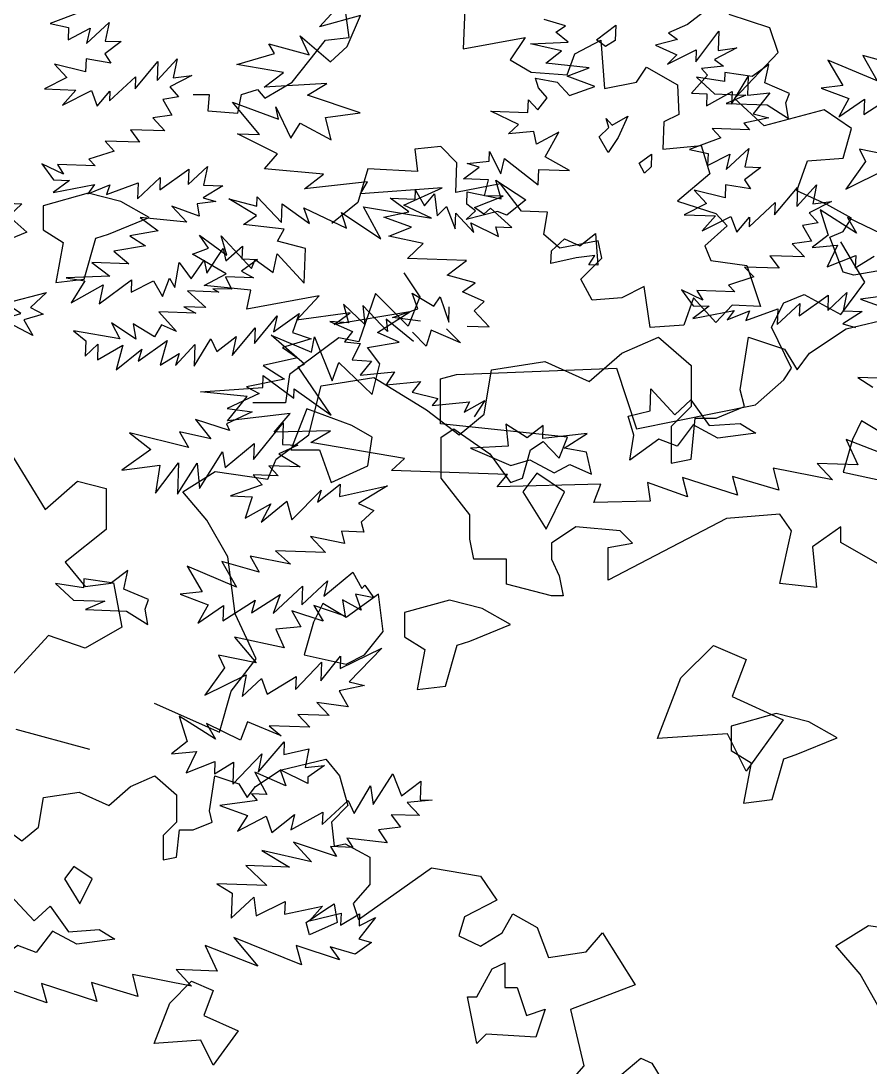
# Model space of a CAD drawing. Header units: inches. Extents: x -11 to 128, y 7 to 56.
# Drawn here: x 17.5786 to 17.903, y 22.6311 to 23.0309 of the extents above; entities that cross this region are included whole.
import ezdxf

# ---------------------------------------------------------------- set-up
doc = ezdxf.new("R2010")
doc.units = ezdxf.units.IN
doc.header["$MEASUREMENT"] = 0
doc.layers.add('CAY', color=94, linetype='Continuous')
doc.layers.add('CAY-3', color=61, linetype='Continuous')
picture_1 = doc.add_image_def('image1.jpg', size_in_pixel=(1680, 1093))

# ---------------------------------------------------------------- blocks, each defined once
blk = doc.blocks.new('A$C76451831')
at = {"layer": 'CAY'}
for p, q in [((2542.67, 1933.76), (2529.16, 1923.36)), ((2425.34, 1921.99), (2406.96, 1927.62)), ((2417.01, 1916.85), (2425.34, 1921.99)), ((2427.58, 1908.32), (2417.01, 1916.85)), ((2529.16, 1923.36), (2513.05, 1916.21)), ((2513.05, 1916.21), (2520.56, 1910.51)), ((2536.2, 1891.38), (2555.69, 1917.44)), ((2555.69, 1917.44), (2555.12, 1901.14)), ((2395.35, 1906.72), (2427.58, 1908.32)), ((2421.88, 1900.81), (2395.35, 1906.72)), ((2520.56, 1910.51), (2501.81, 1905.72)), ((2408.38, 1890.4), (2421.88, 1900.81)), ((2501.81, 1905.72), (2520.1, 1897.38)), ((2512.12, 1889.5), (2536.57, 1901.79)), ((2520.1, 1897.38), (2512.12, 1889.5)), ((2536.57, 1901.79), (2536.2, 1891.38)), ((2571.06, 1903.31), (2552.14, 1893.54)), ((2555.12, 1901.14), (2571.06, 1903.31)), ((2445.4, 1886.39), (2408.38, 1890.4)), ((2552.14, 1893.54), (2559.64, 1887.84)), ((2426.57, 1879.34), (2445.4, 1886.39)), ((2450.28, 1870.35), (2426.57, 1879.34)), ((2546.23, 1880.15), (2532.55, 1864.76)), ((2559.64, 1887.84), (2540.99, 1885.77)), ((2540.99, 1885.77), (2546.23, 1880.15)), ((2402.2, 1869.31), (2399.77, 1877.55)), ((2399.77, 1877.55), (2418.24, 1874.19)), ((2418.24, 1874.19), (2428.72, 1862.94)), ((2428.72, 1862.94), (2450.28, 1870.35)), ((2566.67, 1855.41), (2580.63, 1878.94)), ((2580.63, 1878.94), (2580.08, 1863.1)), ((2409.61, 1860.89), (2402.2, 1869.31)), ((2532.55, 1864.76), (2545.68, 1864.3)), ((2545.31, 1853.88), (2567.05, 1866.27)), ((2545.68, 1864.3), (2545.31, 1853.88)), ((2567.05, 1866.27), (2566.67, 1855.41)), ((2580.08, 1863.1), (2599.18, 1865.15)), ((2599.18, 1865.15), (2584.95, 1847.06)), ((2393.31, 1848.31), (2393.69, 1859.18)), ((2393.69, 1859.18), (2401.56, 1850.74)), ((2401.56, 1850.74), (2409.61, 1860.89)), ((2361.63, 1849.42), (2393.31, 1848.31)), ((2385.26, 1838.17), (2361.63, 1849.42)), ((2598.44, 1843.87), (2576.97, 1839.18)), ((2584.95, 1847.06), (2598.44, 1843.87)), ((2376.83, 1830.3), (2385.26, 1838.17)), ((2581.76, 1833.57), (2550.08, 1834.68)), ((2550.08, 1834.68), (2557.51, 1826.71)), ((2576.97, 1839.18), (2581.76, 1833.57)), ((2398.19, 1832.28), (2376.83, 1830.3)), ((2400.53, 1821.31), (2398.19, 1832.28)), ((2419.46, 1831.53), (2400.53, 1821.31)), ((2407.86, 1810.63), (2419.46, 1831.53)), ((2557.51, 1826.71), (2530.88, 1816.76)), ((2530.88, 1816.76), (2546.62, 1813.49)), ((2562.01, 1799.81), (2581.21, 1817.72)), ((2581.21, 1817.72), (2577.94, 1801.97)), ((2360.15, 1806.86), (2360.43, 1815.01)), ((2360.43, 1815.01), (2370.19, 1796.08)), ((2370.19, 1796.08), (2373.37, 1809.12)), ((2373.37, 1809.12), (2402.04, 1786.81)), ((2428.75, 1799.02), (2407.86, 1810.63)), ((2546.62, 1813.49), (2546.26, 1803.08)), ((2546.26, 1803.08), (2565.18, 1812.84)), ((2565.18, 1812.84), (2562.01, 1799.81)), ((2338.32, 1791.75), (2351.81, 1801.71)), ((2341.5, 1804.79), (2360.15, 1806.86)), ((2351.81, 1801.71), (2341.5, 1804.79)), ((2402.04, 1786.81), (2402.5, 1799.94)), ((2402.5, 1799.94), (2428.75, 1799.02)), ((2591.52, 1801.5), (2577.56, 1791.1)), ((2577.94, 1801.97), (2591.52, 1801.5)), ((2359.59, 1791.01), (2338.32, 1791.75)), ((2356.4, 1777.52), (2359.59, 1791.01)), ((2577.56, 1791.1), (2582.72, 1783.22)), ((2297.39, 1774.6), (2297.66, 1782.29)), ((2297.66, 1782.29), (2305.35, 1768.88)), ((2561.17, 1775.81), (2534.65, 1782.18)), ((2534.65, 1782.18), (2545.14, 1770.93)), ((2561.55, 1786.68), (2561.17, 1775.81)), ((2582.72, 1783.22), (2561.55, 1786.68)), ((2603.25, 1761.19), (2622.65, 1784.54)), ((2622.08, 1768.24), (2639.04, 1786.69)), ((2622.65, 1784.54), (2622.08, 1768.24)), ((2639.04, 1786.69), (2635.75, 1770.49)), ((2292.03, 1763.9), (2276.12, 1775.34)), ((2276.12, 1775.34), (2297.39, 1774.6)), ((2305.35, 1768.88), (2313.86, 1779.01)), ((2313.86, 1779.01), (2315.93, 1760.35)), ((2347.89, 1767.39), (2372.24, 1776.97)), ((2372.24, 1776.97), (2356.4, 1777.52)), ((2651.69, 1772.65), (2632.77, 1762.88)), ((2635.75, 1770.49), (2651.69, 1772.65)), ((2270.57, 1759.21), (2292.03, 1763.9)), ((2315.93, 1760.35), (2323.91, 1768.23)), ((2323.91, 1768.23), (2331.4, 1749.38)), ((2355.85, 1761.67), (2347.89, 1767.39)), ((2361.47, 1766.92), (2355.85, 1761.67)), ((2379.47, 1750.42), (2361.47, 1766.92)), ((2545.14, 1770.93), (2526.22, 1761.16)), ((2581.6, 1751.07), (2603.62, 1771.61)), ((2603.62, 1771.61), (2603.25, 1761.19)), ((2294.29, 1750.68), (2270.57, 1759.21)), ((2331.4, 1749.38), (2331.86, 1762.51)), ((2331.86, 1762.51), (2347.15, 1746.11)), ((2526.22, 1761.16), (2552.92, 1760.23)), ((2552.92, 1760.23), (2541.6, 1747.48)), ((2541.6, 1747.48), (2566.05, 1759.77)), ((2566.05, 1759.77), (2571.02, 1746.45)), ((2571.02, 1746.45), (2581.89, 1759.22)), ((2581.89, 1759.22), (2581.6, 1751.07)), ((2640.18, 1754.46), (2626.96, 1752.21)), ((2632.77, 1762.88), (2640.18, 1754.46)), ((2275, 1743.19), (2294.29, 1750.68)), ((2347.15, 1746.11), (2344.72, 1754.36)), ((2344.72, 1754.36), (2368.33, 1742.65)), ((2365.9, 1750.9), (2379.47, 1750.42)), ((2368.33, 1742.65), (2365.9, 1750.9)), ((2626.96, 1752.21), (2634.64, 1738.79)), ((2304.23, 1736.73), (2275, 1743.19)), ((2290.64, 1724.06), (2304.23, 1736.73)), ((2634.64, 1738.79), (2618.26, 1736.64)), ((2618.26, 1736.64), (2628.74, 1725.4)), ((2340.88, 1722.3), (2290.64, 1724.06)), ((2324.58, 1709.73), (2340.88, 1722.3)), ((2628.74, 1725.4), (2599.32, 1726.42)), ((2599.32, 1726.42), (2607.1, 1715.73)), ((2577.68, 1716.75), (2585.55, 1708.32)), ((2607.1, 1715.73), (2577.68, 1716.75)), ((2348.38, 1703.45), (2324.58, 1709.73)), ((2337.68, 1695.67), (2348.38, 1703.45)), ((2585.55, 1708.32), (2564.01, 1701.36)), ((2564.01, 1701.36), (2569.25, 1695.74)), ((2294.59, 1694.45), (2313.24, 1683.37)), ((2299.57, 1681.13), (2294.59, 1694.45)), ((2355.97, 1687.32), (2337.68, 1695.67)), ((2523.99, 1697.32), (2533.94, 1683.83)), ((2542.26, 1688.52), (2523.99, 1697.32)), ((2569.25, 1695.74), (2537.11, 1696.86)), ((2537.11, 1696.86), (2542.26, 1688.52)), ((2624.27, 1675.23), (2648.9, 1692.96)), ((2648.45, 1679.83), (2664.84, 1695.12)), ((2648.9, 1692.96), (2648.45, 1679.83)), ((2664.84, 1695.12), (2661.57, 1679.37)), ((2236.31, 1685.23), (2240.6, 1669.26)), ((2254.38, 1667.88), (2236.31, 1685.23)), ((2252.8, 1684.11), (2254.38, 1667.88)), ((2273.61, 1662.02), (2252.8, 1684.11)), ((2313.24, 1683.37), (2318.5, 1691.35)), ((2318.5, 1691.35), (2325.91, 1669.79)), ((2347.54, 1679.46), (2355.97, 1687.32)), ((2547.52, 1683.35), (2533.56, 1672.96)), ((2533.94, 1683.83), (2547.52, 1683.35)), ((2605.43, 1667.73), (2624.63, 1685.65)), ((2624.63, 1685.65), (2624.27, 1675.23)), ((2278.01, 1673.72), (2299.57, 1681.13)), ((2325.91, 1669.79), (2326.36, 1682.92)), ((2360.21, 1665.87), (2347.54, 1679.46)), ((2533.56, 1672.96), (2568.69, 1679.89)), ((2568.69, 1679.89), (2562.98, 1671.93)), ((2562.98, 1671.93), (2581.82, 1679.44)), ((2578.82, 1671.38), (2605.9, 1681.31)), ((2581.82, 1679.44), (2578.82, 1671.38)), ((2605.9, 1681.31), (2605.43, 1667.73)), ((2677.86, 1678.8), (2661.19, 1668.5)), ((2661.57, 1679.37), (2677.86, 1678.8)), ((2664.25, 1664.12), (2722.62, 1678.28)), ((2224.56, 1670.43), (2244.05, 1661.86)), ((2240.6, 1669.26), (2224.56, 1670.43)), ((2272.6, 1672.39), (2273.61, 1662.02)), ((2295.85, 1653.27), (2272.6, 1672.39)), ((2301.92, 1670.62), (2278.01, 1673.72)), ((2341.65, 1666.52), (2360.21, 1665.87)), ((2661.19, 1668.5), (2671.96, 1665.41)), ((2244.05, 1661.86), (2237.18, 1653)), ((2306.71, 1649.32), (2295.06, 1661.39)), ((2310.84, 1662.93), (2306.71, 1649.32)), ((2336, 1652.18), (2310.84, 1662.93)), ((2323.91, 1664.2), (2336, 1652.18)), ((2473.21, 1643.47), (2504.46, 1657.04)), ((2504.46, 1657.04), (2532.18, 1632.86)), ((2574.04, 1612.21), (2581.11, 1657.04)), ((2581.11, 1657.04), (2611.77, 1647.01)), ((2633, 1643.47), (2664.25, 1664.12)), ((2237.18, 1653), (2250.52, 1651.57)), ((2250.52, 1651.57), (2243.68, 1637.7)), ((2445.5, 1619.29), (2473.21, 1643.47)), ((2611.77, 1647.01), (2622.39, 1629.32)), ((2622.39, 1629.32), (2633, 1643.47)), ((2243.68, 1637.7), (2260.17, 1636.58)), ((2260.17, 1636.58), (2250.41, 1624.7)), ((2362.36, 1629.32), (2407.77, 1636.4)), ((2407.77, 1636.4), (2445.5, 1619.29)), ((2532.18, 1632.86), (2532.18, 1598.05)), ((2217.32, 1615.75), (2262.13, 1622.83)), ((2250.41, 1624.7), (2279.71, 1627.56)), ((2262.13, 1622.83), (2306.94, 1595.11)), ((2279.71, 1627.56), (2272.61, 1616.4)), ((2355.88, 1591.57), (2362.36, 1629.32)), ((2206.7, 1573.87), (2217.32, 1615.75)), ((2272.61, 1616.4), (2301.91, 1619.26)), ((2301.91, 1619.26), (2294.59, 1610.35)), ((2577.58, 1598.05), (2574.04, 1612.21)), ((2294.59, 1610.35), (2316.52, 1604.76)), ((2316.52, 1604.76), (2311.64, 1598.82)), ((2339.03, 1593.3), (2356.71, 1603.22)), ((2356.71, 1603.22), (2347.62, 1589.13)), ((2306.94, 1595.11), (2334.65, 1573.87)), ((2311.64, 1598.82), (2343.64, 1601.95)), ((2343.64, 1601.95), (2339.03, 1593.3)), ((2532.18, 1598.05), (2515.08, 1580.95)), ((2553.4, 1588.03), (2577.58, 1598.05)), ((2334.65, 1573.87), (2355.88, 1591.57)), ((2532.18, 1553.22), (2535.71, 1588.03)), ((2535.71, 1588.03), (2553.4, 1588.03)), ((2515.08, 1580.95), (2515.08, 1549.69)), ((2178.99, 1553.22), (2206.7, 1573.87)), ((1954.53, 1555.85), (1982.25, 1510.43)), ((2171.92, 1536.12), (2178.99, 1553.22)), ((2515.08, 1549.69), (2532.18, 1553.22)), ((2099.39, 1525.5), (2127.11, 1542.61)), ((2127.11, 1542.61), (2171.92, 1536.12)), ((1982.25, 1510.43), (2009.96, 1534.61)), ((2009.96, 1534.61), (2034.13, 1528.12)), ((2034.13, 1528.12), (2034.13, 1493.32)), ((2120.03, 1501.32), (2099.39, 1525.5)), ((2137.72, 1470.05), (2120.03, 1501.32)), ((2034.13, 1493.32), (1999.34, 1465.6)), ((2144.2, 1421.69), (2137.72, 1470.05)), ((1999.34, 1465.6), (2016.44, 1444.95)), ((2016.44, 1444.95), (2040.62, 1447.9)), ((2040.62, 1447.9), (2047.69, 1410.15)), ((2161.89, 1383.34), (2144.2, 1421.69)), ((2047.69, 1410.15), (2016.44, 1392.45)), ((1985.19, 1403.07), (1943.92, 1358.24)), ((2016.44, 1392.45), (1985.19, 1403.07)), ((2140.67, 1355.62), (2161.89, 1383.34)), ((2130.64, 1320.82), (2140.67, 1355.62)), ((2075.22, 1345.59), (2130.64, 1320.82)), ((1957.48, 1323.44), (2019.98, 1306.33)), ((5506.33, 848.45), (5479.7, 838.5)), ((5479.7, 838.5), (5495.44, 835.23)), ((5510.83, 821.55), (5530.03, 839.46)), ((5530.03, 839.46), (5526.76, 823.71)), ((5495.44, 835.23), (5495.08, 824.82)), ((5495.08, 824.82), (5514, 834.58)), ((5514, 834.58), (5510.83, 821.55)), ((5540.34, 823.24), (5526.38, 812.84)), ((5526.76, 823.71), (5540.34, 823.24)), ((5526.38, 812.84), (5531.55, 804.96)), ((5509.99, 797.55), (5483.48, 803.92)), ((5483.48, 803.92), (5493.96, 792.67)), ((5510.37, 808.42), (5509.99, 797.55)), ((5531.55, 804.96), (5510.37, 808.42)), ((5552.08, 782.93), (5571.47, 806.28)), ((5570.9, 789.98), (5587.86, 808.43)), ((5571.47, 806.28), (5570.9, 789.98)), ((5587.86, 808.43), (5584.57, 792.23)), ((5493.96, 792.67), (5475.04, 782.9)), ((5530.42, 772.81), (5552.44, 793.35)), ((5552.44, 793.35), (5552.08, 782.93)), ((5600.51, 794.39), (5581.59, 784.62)), ((5584.57, 792.23), (5600.51, 794.39)), ((5581.59, 784.62), (5589, 776.2)), ((5475.04, 782.9), (5501.74, 781.97)), ((5501.74, 781.97), (5490.42, 769.22)), ((5490.42, 769.22), (5514.87, 781.51)), ((5514.87, 781.51), (5519.84, 768.19)), ((5519.84, 768.19), (5530.71, 780.96)), ((5530.71, 780.96), (5530.42, 772.81)), ((5589, 776.2), (5575.78, 773.95)), ((5575.78, 773.95), (5583.47, 760.53)), ((5583.47, 760.53), (5567.08, 758.38)), ((5567.08, 758.38), (5577.56, 747.14)), ((5577.56, 747.14), (5548.14, 748.16)), ((5548.14, 748.16), (5555.93, 737.47)), ((5526.51, 738.49), (5534.37, 730.06)), ((5555.93, 737.47), (5526.51, 738.49)), ((5534.37, 730.06), (5512.83, 723.1)), ((5512.83, 723.1), (5518.07, 717.48)), ((5472.81, 719.06), (5482.76, 705.57)), ((5491.08, 710.26), (5472.81, 719.06)), ((5518.07, 717.48), (5485.93, 718.6)), ((5485.93, 718.6), (5491.08, 710.26)), ((5573.09, 696.97), (5597.73, 714.7)), ((5597.27, 701.57), (5613.66, 716.86)), ((5597.73, 714.7), (5597.27, 701.57)), ((5613.66, 716.86), (5610.39, 701.11)), ((5496.34, 705.09), (5482.38, 694.7)), ((5482.76, 705.57), (5496.34, 705.09)), ((5554.25, 689.47), (5573.45, 707.39)), ((5573.45, 707.39), (5573.09, 696.97)), ((5482.38, 694.7), (5517.52, 701.63)), ((5517.52, 701.63), (5511.8, 693.67)), ((5511.8, 693.67), (5530.64, 701.17)), ((5527.64, 693.12), (5554.72, 703.05)), ((5530.64, 701.17), (5527.64, 693.12)), ((5554.72, 703.05), (5554.25, 689.47)), ((5626.69, 700.54), (5610.01, 690.24)), ((5610.39, 701.11), (5626.69, 700.54)), ((5620.78, 687.15), (5604.85, 684.98)), ((5610.01, 690.24), (5620.78, 687.15)), ((5606.74, 674.49), (5583.48, 683.01)), ((5583.48, 683.01), (5596.14, 669.42)), ((5604.85, 684.98), (5606.74, 674.49)), ((5596.14, 669.42), (5556.41, 673.53)), ((5556.41, 673.53), (5571.87, 662.11)), ((5571.87, 662.11), (5547.71, 657.97)), ((5547.71, 657.97), (5561, 649.34)), ((5561, 649.34), (5534.11, 644.84)), ((5534.11, 644.84), (5546.87, 633.97)), ((5613.22, 626.21), (5627.08, 647.03)), ((5627.08, 647.03), (5629.44, 636.52)), ((5629.44, 636.52), (5643.47, 649.18)), ((5643.47, 649.18), (5643.09, 638.31)), ((5515.19, 635.07), (5530.65, 623.65)), ((5546.87, 633.97), (5515.19, 635.07)), ((5586.05, 614.01), (5589.51, 635.2)), ((5589.51, 635.2), (5599.9, 621.24)), ((5599.9, 621.24), (5610.88, 637.17)), ((5610.88, 637.17), (5613.22, 626.21)), ((5656.22, 637.86), (5642.73, 627.9)), ((5643.09, 638.31), (5656.22, 637.86)), ((5530.65, 623.65), (5493.44, 622.23)), ((5642.73, 627.9), (5652.95, 622.1)), ((5493.44, 622.23), (5509.21, 619.42)), ((5509.21, 619.42), (5497.68, 600.78)), ((5497.68, 600.78), (5524.95, 616.15)), ((5521.67, 599.94), (5549.11, 620.29)), ((5524.95, 616.15), (5521.67, 599.94)), ((5549.11, 620.29), (5548.75, 609.88)), ((5548.75, 609.88), (5567.67, 619.64)), ((5567.67, 619.64), (5575.36, 606.23)), ((5575.36, 606.23), (5581.34, 621.88)), ((5581.34, 621.88), (5586.05, 614.01)), ((5628.96, 622.94), (5634.03, 612.34)), ((5652.95, 622.1), (5628.96, 622.94)), ((5596.82, 610.92), (5612.19, 596.78)), ((5623.52, 609.98), (5596.82, 610.92)), ((5618.19, 612.89), (5623.52, 609.98)), ((5634.03, 612.34), (5618.19, 612.89)), ((5612.19, 596.78), (5593.63, 597.43)), ((5593.63, 597.43), (5603.87, 592.08)), ((5603.87, 592.08), (5572.18, 593.19)), ((5572.18, 593.19), (5587.46, 576.34)), ((5653.72, 566.32), (5673.11, 589.67)), ((5669.92, 576.18), (5691.77, 591.73)), ((5673.11, 589.67), (5669.92, 576.18)), ((5691.77, 591.73), (5686.22, 575.61)), ((5552.79, 569.84), (5531.98, 583.71)), ((5531.98, 583.71), (5539.21, 570.31)), ((5568.73, 572), (5550.53, 583.07)), ((5550.53, 583.07), (5552.79, 569.84)), ((5574.52, 582.23), (5568.73, 572)), ((5587.46, 576.34), (5574.52, 582.23)), ((5634.78, 556.1), (5654.18, 579.45)), ((5654.18, 579.45), (5653.72, 566.32)), ((5499.57, 577.14), (5510.15, 568.61)), ((5539.21, 570.31), (5499.57, 577.14)), ((5602.29, 546.81), (5616.7, 570.33)), ((5616.7, 570.33), (5621.75, 559.27)), ((5621.75, 559.27), (5638.07, 572.3)), ((5638.07, 572.3), (5634.78, 556.1)), ((5701.88, 570.07), (5677.61, 562.76)), ((5686.22, 575.61), (5701.88, 570.07)), ((5510.15, 568.61), (5509.69, 555.48)), ((5509.69, 555.48), (5520.47, 565.53)), ((5520.47, 565.53), (5520.01, 552.4)), ((5520.01, 552.4), (5541.74, 564.79)), ((5541.74, 564.79), (5536.02, 543.68)), ((5536.02, 543.68), (5557.94, 561.5)), ((5554.86, 551.18), (5579.49, 568.91)), ((5557.94, 561.5), (5554.86, 551.18)), ((5579.49, 568.91), (5573.32, 547.82)), ((5586.44, 547.36), (5602.93, 565.37)), ((5602.93, 565.37), (5602.29, 546.81)), ((5677.61, 562.76), (5690.45, 554.15)), ((5573.32, 547.82), (5589.52, 557.68)), ((5589.52, 557.68), (5586.44, 547.36)), ((5690.45, 554.15), (5661.22, 547.47)), ((5661.22, 547.47), (5679.4, 535.95)), ((5679.4, 535.95), (5646.99, 529.38)), ((5683.65, 539.8), (5680.11, 515.62)), ((5646.99, 529.38), (5657.66, 523.56)), ((5657.66, 523.56), (5630.49, 510.91)), ((5651.68, 507.91), (5630.03, 497.78)), ((5630.49, 510.91), (5651.68, 507.91)), ((5680.11, 515.62), (5652.4, 515.62)), ((5632.55, 492.25), (5603.42, 501.43)), ((5603.42, 501.43), (5616.44, 485.11)), ((5652.99, 467.51), (5678.1, 498.82)), ((5678.1, 498.82), (5677.45, 480.26)), ((5597.6, 477.61), (5547.29, 490.25)), ((5547.29, 490.25), (5565.37, 476.01)), ((5589.92, 491.02), (5597.6, 477.61)), ((5616.44, 485.11), (5589.92, 491.02)), ((5630.03, 497.78), (5632.55, 492.25)), ((5628.73, 460.65), (5653.46, 481.1)), ((5653.46, 481.1), (5652.99, 467.51)), ((5565.37, 476.01), (5540.74, 458.29)), ((5606.81, 442.83), (5626.47, 473.88)), ((5626.47, 473.88), (5628.73, 460.65)), ((5690.58, 479.8), (5674.45, 472.2)), ((5674.45, 472.2), (5692.64, 461.14)), ((5677.45, 480.26), (5690.58, 479.8)), ((5569.51, 438.7), (5589, 464.76)), ((5589, 464.76), (5588.07, 438.05)), ((5588.07, 438.05), (5604.84, 464.21)), ((5604.84, 464.21), (5606.81, 442.83)), ((5540.74, 458.29), (5573.06, 462.6)), ((5573.06, 462.6), (5569.51, 438.7)), ((5652.53, 454.38), (5660.39, 445.95)), ((5673.8, 453.64), (5652.53, 454.38)), ((5665.94, 462.08), (5673.8, 453.64)), ((5692.64, 461.14), (5665.94, 462.08)), ((5660.39, 445.95), (5633.33, 436.47)), ((5707.46, 431.16), (5726.57, 446.36)), ((5726.57, 446.36), (5726.2, 435.94)), ((5633.33, 436.47), (5651.88, 435.82)), ((5685.63, 416.05), (5710.54, 441.48)), ((5710.54, 441.48), (5707.46, 431.16)), ((5726.2, 435.94), (5766.85, 444.95)), ((5766.85, 444.95), (5742.31, 429.94)), ((5651.88, 435.82), (5645.8, 417.45)), ((5645.8, 417.45), (5667.53, 429.83)), ((5659.29, 414.25), (5681.21, 432.08)), ((5667.53, 429.83), (5659.29, 414.25)), ((5681.21, 432.08), (5685.63, 416.05)), ((5742.31, 429.94), (5755.24, 424.05)), ((5755.24, 424.05), (5744.47, 414)), ((5744.47, 414), (5746.9, 405.75)), ((5701.45, 401.9), (5714.12, 388.31)), ((5730.24, 395.91), (5701.45, 401.9)), ((5746.9, 405.75), (5727.89, 406.42)), ((5727.89, 406.42), (5730.24, 395.91)), ((5650.11, 385.11), (5657.8, 371.69)), ((5684.32, 378.47), (5650.11, 385.11)), ((5714.12, 388.31), (5671.57, 389.8)), ((5671.57, 389.8), (5684.32, 378.47)), ((5596.34, 376.56), (5609.18, 354.8)), ((5638.32, 358.77), (5596.34, 376.56)), ((5625.93, 380.51), (5638.32, 358.77)), ((5657.8, 371.69), (5625.93, 380.51)), ((5712.82, 351.18), (5737.55, 371.63)), ((5737.55, 371.63), (5745.22, 357.76)), ((5669.71, 336.37), (5694.53, 359.53)), ((5693.98, 343.68), (5715.99, 364.22)), ((5694.53, 359.53), (5693.98, 343.68)), ((5715.99, 364.22), (5712.82, 351.18)), ((5745.22, 357.76), (5747.58, 360.4)), ((5747.58, 360.4), (5755.36, 349.7)), ((5609.18, 354.8), (5590.52, 352.74)), ((5590.52, 352.74), (5614.23, 343.75)), ((5626.89, 330.16), (5654.25, 347.79)), ((5651.15, 337.02), (5675.71, 352.48)), ((5654.25, 347.79), (5651.15, 337.02)), ((5675.71, 352.48), (5669.71, 336.37)), ((5744.58, 339.2), (5728.57, 347.91)), ((5728.57, 347.91), (5730.81, 334.24)), ((5755.36, 349.7), (5739.62, 352.97)), ((5739.62, 352.97), (5744.58, 339.2)), ((5614.23, 343.75), (5605.53, 328.18)), ((5605.53, 328.18), (5627.35, 343.29)), ((5627.35, 343.29), (5626.89, 330.16)), ((5712.08, 329.9), (5685.64, 338.53)), ((5685.64, 338.53), (5693.33, 325.12)), ((5730.81, 334.24), (5704.39, 343.32)), ((5704.39, 343.32), (5712.08, 329.9)), ((5693.33, 325.12), (5671.96, 323.14)), ((5671.96, 323.14), (5679.1, 307.03)), ((5636.83, 316.21), (5655.1, 294.27)), ((5679.1, 307.03), (5636.83, 316.21)), ((5726.53, 289.51), (5762.02, 306.85)), ((5762.02, 306.85), (5734.29, 278.35)), ((5623.15, 300.82), (5628.22, 290.22)), ((5655.1, 294.27), (5623.15, 300.82)), ((5688.75, 271.78), (5710.86, 295.04)), ((5710.31, 279.19), (5726.89, 299.92)), ((5710.86, 295.04), (5710.31, 279.19)), ((5726.89, 299.92), (5726.53, 289.51)), ((5628.22, 290.22), (5611.54, 266.77)), ((5611.54, 266.77), (5646.58, 284.14)), ((5646.58, 284.14), (5643.22, 265.67)), ((5643.22, 265.67), (5659.62, 280.96)), ((5659.62, 280.96), (5664.59, 267.64)), ((5664.59, 267.64), (5689.13, 282.65)), ((5689.13, 282.65), (5688.75, 271.78)), ((5734.29, 278.35), (5747.32, 275.18)), ((5747.32, 275.18), (5725.86, 270.49)), ((5725.86, 270.49), (5733.55, 257.07)), ((5733.55, 257.07), (5706.94, 260.72)), ((5706.94, 260.72), (5717.43, 249.48)), ((5717.43, 249.48), (5690.72, 250.41)), ((5690.72, 250.41), (5700.77, 239.63)), ((5620.65, 229.28), (5589.62, 248.95)), ((5589.62, 248.95), (5596.57, 227.4)), ((5641.92, 228.54), (5612.96, 242.7)), ((5612.96, 242.7), (5620.65, 229.28)), ((5647.91, 244.2), (5641.92, 228.54)), ((5676.5, 232.32), (5647.91, 244.2)), ((5700.77, 239.63), (5666.37, 240.83)), ((5666.37, 240.83), (5676.5, 232.32)), ((5596.57, 227.4), (5583.06, 216.99)), ((5656.83, 201.27), (5679.04, 227.24)), ((5679.04, 227.24), (5678.66, 216.38)), ((5583.06, 216.99), (5604.43, 218.97)), ((5604.43, 218.97), (5595.64, 200.69)), ((5635.18, 191.15), (5660.1, 217.02)), ((5660.1, 217.02), (5656.83, 201.27)), ((5678.66, 216.38), (5700.12, 221.07)), ((5700.12, 221.07), (5696.85, 205.31)), ((5595.64, 200.69), (5619.99, 210.27)), ((5619.99, 210.27), (5619.62, 199.85)), ((5619.62, 199.85), (5635.83, 209.71)), ((5635.83, 209.71), (5635.18, 191.15)), ((5696.85, 205.31), (5713.22, 207.01)), ((5713.22, 207.01), (5699.28, 197.07)), ((5654.12, 201.37), (5664.33, 182.42)), ((5680.44, 189.57), (5654.12, 201.37)), ((5699.09, 191.64), (5675.48, 203.34)), ((5675.48, 203.34), (5680.44, 189.57)), ((5699.28, 197.07), (5699.09, 191.64)), ((5754.66, 173.83), (5771.43, 199.99)), ((5771.43, 199.99), (5778.93, 181.14)), ((5738.54, 166.23), (5752.5, 189.77)), ((5752.5, 189.77), (5754.66, 173.83)), ((5778.93, 181.14), (5795.23, 193.72)), ((5795.23, 193.72), (5794.68, 177.87)), ((5651.21, 182.88), (5655.99, 177.27)), ((5664.33, 182.42), (5651.21, 182.88)), ((5655.99, 177.27), (5624.12, 172.95)), ((5624.12, 172.95), (5647.84, 164.41)), ((5711.47, 156.75), (5733.48, 177.29)), ((5733.48, 177.29), (5738.54, 166.23)), ((5805.09, 177.51), (5783.72, 175.53)), ((5783.72, 175.53), (5794.2, 164.29)), ((5794.68, 177.87), (5805.09, 177.51)), ((5647.84, 164.41), (5639.22, 151.11)), ((5639.22, 151.11), (5663.68, 163.86)), ((5663.68, 163.86), (5668.64, 150.09)), ((5668.64, 150.09), (5687.75, 165.29)), ((5684.58, 152.25), (5711.83, 167.16)), ((5687.75, 165.29), (5684.58, 152.25)), ((5711.83, 167.16), (5711.47, 156.75)), ((5794.2, 164.29), (5770.22, 165.13)), ((5770.22, 165.13), (5778, 154.43)), ((5778, 154.43), (5759.35, 152.36)), ((5759.35, 152.36), (5766.66, 141.22)), ((5766.66, 141.22), (5732.36, 145.14)), ((5732.36, 145.14), (5737.52, 137.25)), ((5702.2, 124.89), (5659.94, 134.52)), ((5659.94, 134.52), (5683.47, 120.56)), ((5723.66, 129.58), (5686.93, 141.74)), ((5686.93, 141.74), (5702.2, 124.89)), ((5737.52, 137.25), (5718.51, 137.92)), ((5718.51, 137.92), (5723.66, 129.58)), ((5646.36, 121.85), (5664.34, 104.9)), ((5683.47, 120.56), (5646.36, 121.85)), ((5621.8, 106.39), (5634.65, 98.23)), ((5664.34, 104.9), (5621.8, 106.39)), ((5634.65, 98.23), (5633.91, 76.95)), ((5633.91, 76.95), (5653.12, 94.87)), ((5653.12, 94.87), (5655.28, 78.93)), ((5655.28, 78.93), (5679.72, 91.22)), ((5679.72, 91.22), (5679.35, 80.35)), ((5679.35, 80.35), (5711.76, 87.38)), ((5711.76, 87.38), (5700.44, 74.63)), ((5700.44, 74.63), (5727.42, 81.39)), ((5727.42, 81.39), (5727.05, 70.98)), ((5727.05, 70.98), (5743.26, 80.84)), ((5743.26, 80.84), (5742.89, 70.43)), ((5756.74, 77.65), (5742.51, 59.56)), ((5742.89, 70.43), (5756.74, 77.65)), ((5656.51, 36.27), (5611.8, 53.7)), ((5611.8, 53.7), (5621.92, 32.04)), ((5693.7, 37.24), (5636.06, 60.56)), ((5636.06, 60.56), (5656.51, 36.27)), ((5726.02, 41.55), (5689.29, 53.71)), ((5689.29, 53.71), (5693.7, 37.24)), ((5753.28, 56.46), (5739.34, 46.52)), ((5742.51, 59.56), (5753.28, 56.46)), ((5739.34, 46.52), (5718.26, 52.7)), ((5718.26, 52.7), (5726.02, 41.55)), ((5600.17, 19.2), (5549.77, 29.12)), ((5549.77, 29.12), (5554.55, 10.36)), ((5621.92, 32.04), (5587.07, 33.25)), ((5587.07, 33.25), (5600.17, 19.2)), ((5472.46, 21.39), (5476.87, 4.92)), ((5519.51, 6.15), (5472.46, 21.39)), ((5515.09, 22.17), (5519.51, 6.15)), ((5554.55, 10.36), (5515.09, 22.17)), ((5476.87, 4.92), (5442.85, 16.98))]:
    blk.add_line(p, q, dxfattribs=at)
for points in [[(2451.67, 1910.2), (2467.97, 1922.77), (2467.51, 1909.64), (2459.17, 1904.49)], [(2453.77, 1827.61), (2462.2, 1835.48), (2459.75, 1843.27), (2464.99, 1837.65), (2478.4, 1845.34), (2470.06, 1827.05), (2461.46, 1814.2)], [(2452.67, 1718.4), (2444.98, 1718.67), (2450.24, 1726.64), (2434.31, 1724.48), (2412.84, 1719.79), (2413.22, 1730.66), (2424.45, 1740.69), (2437.38, 1734.8), (2450.89, 1745.21)], [(2424.51, 1525.4), (2400.76, 1541.24), (2388.88, 1525.4), (2408.68, 1493.71)], [(2270.12, 1406.58), (2266.16, 1438.27), (2238.45, 1418.46), (2218.65, 1430.34), (2210.73, 1414.5), (2202.82, 1386.78), (2238.45, 1378.86), (2254.28, 1386.78)], [(2523.49, 1366.98), (2551.2, 1394.7), (2578.91, 1382.82), (2567.03, 1351.13), (2610.58, 1331.33), (2578.91, 1287.77), (2563.08, 1319.45), (2503.69, 1315.49)], [(2022.48, 1195.89), (2006.64, 1206.45), (1998.72, 1195.89), (2011.92, 1174.77)], [(2220.42, 1169.48), (2228.34, 1174.77), (2230.98, 1158.92), (2207.23, 1148.36), (2204.59, 1158.92)], [(2362.94, 1119.32), (2373.5, 1124.6), (2373.5, 1103.48), (2384.06, 1103.48), (2391.97, 1079.71), (2407.81, 1084.99), (2399.89, 1061.23), (2357.66, 1063.87), (2349.75, 1055.95), (2341.83, 1095.55), (2349.75, 1095.55)], [(2088.46, 1090.27), (2106.93, 1108.76), (2125.41, 1100.84), (2117.49, 1079.71), (2146.52, 1066.51), (2125.41, 1037.47), (2114.85, 1058.59), (2075.26, 1055.95)], [(5433.75, 664.66), (5428.59, 672.55), (5436.76, 685.87), (5455.77, 685.2), (5444.52, 674.72), (5459.91, 661.03), (5435.54, 651)], [(5441.93, 600.46), (5476.69, 609.67), (5463.11, 597), (5473.78, 591.19), (5457.3, 586.32), (5464.99, 572.91), (5438.74, 586.97), (5454.77, 591.85)], [(1603.76, 460.95), (1606.76, 469.01), (1585.77, 477.9), (1589.04, 493.65), (1575.08, 483.26), (1551.64, 486.8), (1551.37, 479.1), (1527.48, 482.66), (1542.84, 468.52), (1569.55, 467.59), (1552.99, 460.46), (1587.84, 459.24), (1606.01, 447.73)], [(1332.03, 374.79), (1332.39, 385.2), (1361.19, 379.21), (1356.76, 395.23), (1382.46, 378.47), (1366.14, 365.44), (1358.09, 368.44), (1331.57, 361.66), (1339.53, 369.08)], [(1037.58, 376.89), (1009.87, 383.97), (971.54, 373.35), (971.54, 352.71), (988.64, 342.09), (982.16, 307.88), (1006.33, 310.83), (1016.36, 345.63), (1026.97, 349.17), (1061.76, 363.33)], [(5560.63, 340.18), (5563.63, 348.23), (5542.64, 357.13), (5545.91, 372.88), (5531.95, 362.49), (5508.51, 366.03), (5508.25, 358.33), (5484.35, 361.88), (5499.72, 347.75), (5526.42, 346.81), (5509.86, 339.69), (5544.71, 338.47), (5562.89, 326.95)], [(1474.25, 178.06), (1469.37, 194.1), (1488.11, 198.88), (1488.76, 217.45), (1509.29, 195.42), (1522.88, 208.09), (1538.43, 186.24), (1564.77, 188.04), (1578.08, 179.87), (1545.76, 175.56), (1524.85, 186.72), (1511.07, 168.61), (1495.42, 174.6), (1470.79, 156.87)], [(1438.19, 144.86), (1433.86, 163.6), (1414.95, 166.98), (1434.42, 179.45), (1396.66, 175.33), (1397.04, 186.2), (1383.54, 175.79), (1365.36, 187.3), (1367.43, 168.64), (1335.2, 167.05), (1369.57, 152.25), (1385.6, 157.13), (1406.51, 145.97), (1419.91, 153.21)], [(5431.12, 57.29), (5426.24, 73.32), (5444.99, 78.11), (5445.64, 96.67), (5466.17, 74.65), (5479.75, 87.32), (5495.3, 65.47), (5521.65, 67.27), (5534.95, 59.1), (5502.63, 54.79), (5481.72, 65.95), (5467.95, 47.84), (5452.3, 53.83), (5427.66, 36.1)]]:
    blk.add_lwpolyline(points, close=True, dxfattribs=at)
for points in [[(2492.57, 1796.79), (2487.87, 1805.12), (2498.57, 1812.9), (2498.19, 1802.04), (2492.57, 1796.79)], [(1944.1, 1242.36), (1962.57, 1228.2), (1976.72, 1240), (1981.05, 1265.17), (2011.31, 1269.89), (2036.47, 1258.48), (2054.94, 1274.61), (2075.78, 1283.65), (2094.25, 1267.53), (2094.25, 1244.33), (2082.85, 1232.92), (2082.85, 1212.08), (2094.25, 1214.44), (2096.61, 1237.64), (2108.4, 1237.64), (2124.52, 1244.33), (2122.16, 1253.76), (2126.88, 1283.65), (2147.32, 1276.97), (2154.39, 1265.17), (2161.47, 1274.61), (2182.3, 1288.37), (2221.22, 1297.81), (2233.01, 1283.65), (2240.09, 1258.48), (2225.93, 1244.33), (2228.29, 1223.88), (2237.73, 1225.84), (2258.56, 1214.44), (2258.56, 1191.24), (2244.41, 1175.12), (2249.13, 1161.35), (2311.23, 1205.4), (2352.9, 1198.32), (2366.66, 1177.87), (2339.14, 1163.71), (2334.43, 1147.59), (2352.9, 1138.54), (2371.37, 1149.95), (2380.42, 1166.07), (2401.25, 1154.67), (2410.68, 1129.11), (2442.92, 1133.83), (2456.67, 1149.95), (2484.58, 1105.9), (2429.55, 1084.67), (2440.95, 1036.69), (2426.8, 1020.57)], [(2473.18, 1029.62), (2489.3, 1043.38), (2498.73, 1039.05), (2517.21, 1008.77)], [(1700.92, 492.47), (1669.06, 501.28), (1681.44, 479.55), (1639.47, 497.33), (1652.3, 475.58), (1633.65, 473.51), (1657.35, 464.52), (1648.65, 448.96), (1670.48, 464.06), (1670.02, 450.93), (1697.37, 468.56)], [(1698.22, 415.04), (1666.28, 421.59), (1671.34, 410.99), (1654.66, 387.55), (1689.71, 404.91)], [(1685.05, 349.31), (1656.09, 363.47), (1663.78, 350.05), (1632.74, 369.73), (1639.69, 348.18), (1626.19, 337.77), (1647.56, 339.74), (1638.76, 321.46), (1663.11, 331.04), (1662.75, 320.62), (1678.95, 330.48)], [(1699.12, 298.05), (1667.25, 293.72), (1690.97, 285.19)], [(1707.47, 225.68), (1664.92, 227.16), (1677.78, 219.01)], [(1699.63, 157.04), (1654.93, 174.47), (1665.05, 152.81), (1630.2, 154.03), (1643.3, 139.97), (1592.89, 149.89), (1597.68, 131.14), (1558.21, 142.94), (1562.64, 126.92), (1515.59, 142.16), (1520, 125.69), (1485.98, 137.76), (1488.14, 121.81), (1440.07, 120.77), (1446.06, 136.43), (1358.06, 134.06), (1366.59, 144.65), (1267.92, 148.09), (1279.15, 158.13), (1199.42, 171.79), (1216.08, 181.63), (1168, 180.59), (1181.7, 196.44), (1128.46, 190.13), (1145.04, 210.86), (1105.31, 214.97), (1158.45, 218.55), (1158.82, 228.97), (1184.87, 209.47), (1185.16, 217.62), (1216.55, 195.22), (1188.52, 236.09), (1194.05, 238.62), (1165.45, 263.19), (1199.84, 248.84), (1202.56, 261.89), (1217.56, 224.2), (1223.09, 239.87), (1251.6, 212.58), (1257.94, 238.65), (1247.56, 252.62), (1274.45, 257.12), (1256.16, 265.46), (1283.51, 283.09), (1219.24, 272.19), (1232.73, 282.15), (1187.2, 276.03), (1206.5, 296.66), (1144.92, 285.21), (1148.21, 301.42), (1108.47, 305.53), (1127.39, 315.29), (1098.53, 332.17), (1112.3, 337.13), (1104.53, 348.28), (1127.95, 331.14), (1123.09, 347.63), (1148.86, 319.98), (1151.84, 327.59), (1167.32, 316.62), (1170.59, 332.37), (1193.74, 307.54), (1194.76, 336.97), (1170.97, 343.24), (1176.76, 353.46), (1142.01, 357.4), (1153.15, 365.17), (1129.62, 379.13), (1153.42, 372.86), (1153.71, 381.01), (1174.23, 358.99), (1174.79, 374.84), (1198.22, 358.15), (1193.25, 371.47), (1229.81, 354.33), (1225.29, 367.63), (1258.94, 345.15), (1244.04, 372.42), (1302.15, 362.68), (1278.53, 373.93), (1311.22, 388.66), (1241.7, 383.38), (1247.49, 393.61), (1193.82, 387.77), (1210.12, 400.35), (1159.97, 404.82), (1170.84, 417.59), (1137, 434.64), (1155.56, 433.99), (1132.5, 461.54), (1171.87, 447.02), (1169.52, 457.53), (1182.18, 430.79), (1190.33, 443.66), (1216.58, 429.59), (1211.79, 448.35), (1241.39, 452.3), (1196.6, 467.46), (1212.81, 477.32), (1159.68, 474.19), (1175.98, 486.77), (1136.34, 493.59), (1168.38, 502.9), (1163.69, 511.23), (1197.8, 501.87), (1190.21, 518.01), (1216.17, 495.79), (1230.22, 508.9), (1241.57, 535.25), (1206.79, 525.59), (1223.28, 543.6)]]:
    blk.add_lwpolyline(points, dxfattribs=at)
at = {"layer": 'CAY-3'}
for p, q in [((2655.32, 1139.03), (2683.03, 1156.13)), ((2683.03, 1156.13), (2727.84, 1149.65)), ((2675.96, 1114.84), (2655.32, 1139.03)), ((2693.64, 1083.58), (2675.96, 1114.84)), ((6173.4, 618.5), (6152.76, 652.71)), ((5780.93, 626.51), (5794.49, 605.87)), ((6152.76, 590.78), (6173.4, 618.5)), ((5756.87, 608.7), (5742.61, 567.53)), ((5766.78, 598.79), (5756.87, 608.7)), ((5794.49, 605.87), (5784.47, 581.1)), ((6104.41, 600.8), (6121.51, 607.88)), ((6121.51, 607.88), (6152.76, 590.78)), ((5784.47, 581.1), (5766.78, 598.79)), ((6093.8, 580.16), (6104.41, 600.8)), ((6110.9, 545.36), (6093.8, 580.16)), ((5725.51, 571.07), (5683.65, 539.8)), ((5742.61, 567.53), (5725.51, 571.07)), ((5825.74, 539.8), (5961.93, 545.34)), ((5961.93, 545.34), (5979.03, 493.44)), ((6104.41, 535.33), (6110.9, 545.36)), ((5812.18, 536.27), (5825.74, 539.8)), ((5812.18, 497.92), (5812.18, 536.27)), ((6080.24, 514.09), (6104.41, 535.33)), ((5979.03, 493.44), (6080.24, 514.09)), ((5920.07, 486.36), (5812.18, 497.92)), ((5812.76, 486.36), (5823.37, 493.44)), ((5823.37, 493.44), (5854.03, 472.2)), ((5812.76, 451.56), (5812.76, 486.36)), ((5888.82, 475.74), (5899.43, 482.82)), ((5899.43, 482.82), (5912.99, 468.66)), ((5912.99, 468.66), (5920.07, 486.36)), ((5854.03, 472.2), (5871.72, 448.02)), ((5881.74, 451.56), (5888.82, 475.74)), ((5836.93, 420.29), (5812.76, 451.56)), ((5871.72, 448.02), (5881.74, 451.56)), ((5836.93, 399.65), (5836.93, 420.29)), ((6100.88, 420.9), (6055.48, 417.36)), ((6110.9, 406.74), (6100.88, 420.9)), ((5927.14, 410.26), (5906.51, 396.11)), ((5964.88, 406.73), (5927.14, 410.26)), ((6055.48, 417.36), (5954.86, 364.85)), ((6152.76, 410.28), (6128.59, 393.17)), ((6152.76, 396.71), (6152.76, 410.28)), ((5975.49, 396.11), (5964.88, 406.73)), ((6100.88, 361.91), (6110.9, 406.74)), ((5840.47, 382.54), (5836.93, 399.65)), ((5906.51, 396.11), (5906.51, 382.54)), ((5954.86, 392.57), (5975.49, 396.11)), ((5954.86, 364.85), (5954.86, 392.57)), ((6128.59, 393.17), (6132.13, 358.37)), ((6184.01, 379.02), (6152.76, 396.71)), ((5868.18, 382.54), (5840.47, 382.54)), ((5868.18, 361.31), (5868.18, 382.54)), ((5906.51, 382.54), (5912.99, 368.38)), ((5912.99, 368.38), (5916.53, 351.28)), ((5906.51, 351.28), (5868.18, 361.31)), ((6132.13, 358.37), (6100.88, 361.91)), ((5916.53, 351.28), (5906.51, 351.28))]:
    blk.add_line(p, q, dxfattribs=at)
for points in [[(6191.74, 629.19), (6163.83, 624.47), (6154.79, 626.83), (6143.39, 656.72), (6154.79, 661.43), (6161.86, 672.84), (6141.03, 684.64), (6115.48, 696.04), (6124.52, 721.6), (6154.79, 723.96), (6161.86, 749.13), (6138.67, 765.25), (6087.57, 751.49), (6062.41, 774.69), (6099.36, 814.01), (6092.29, 834.85), (6057.7, 846.26)], [(5601.46, 778.11), (5615.17, 778.11), (5614.12, 764.39), (5639.43, 762.29), (5642.59, 778.11), (5656.3, 782.32), (5662.63, 774.94), (5685.84, 788.65), (5714.31, 824.51), (5734.35, 826.62), (5731.19, 849.82)], [(5833.49, 864.59), (5831.38, 817.13), (5884.12, 826.62), (5871.46, 807.64), (5889.39, 797.09), (5919.98, 794.98), (5926.3, 812.91), (5948.45, 824.51), (5951.62, 783.38), (5979.04, 788.65), (5987.48, 801.31), (6013.84, 786.54), (6014.9, 761.23), (6002.24, 754.9), (6001.19, 731.7), (6033.88, 734.86), (6041.27, 710.61), (6013.84, 687.4), (6046.54, 676.86), (6056.03, 666.31), (6037.05, 649.43), (6042.32, 636.78), (6072.91, 632.56), (6084.51, 597.75), (6060.25, 598.81), (6046.54, 584.04), (6027.55, 605.14), (6019.12, 581.93), (5990.64, 579.82), (5985.37, 614.63), (5966.38, 605.14), (5941.07, 603.03), (5931.58, 620.96), (5949.51, 638.89), (5946.34, 653.65), (5913.65, 647.32), (5899.94, 658.93), (5903.1, 677.91), (5880.95, 678.97), (5863.02, 702.17), (5825.05, 694.79), (5826.11, 720.1), (5812.4, 733.81), (5790.25, 731.7), (5792.36, 712.72), (5750.17, 714.82), (5741.73, 686.35), (5719.59, 668.42)]]:
    blk.add_lwpolyline(points, dxfattribs=at)
for points in [[(5736.7, 496.38), (5698.37, 510.54), (5684.81, 475.74), (5708.98, 475.74), (5719.01, 448.02), (5750.26, 462.17), (5753.8, 486.36)], [(6222.02, 476.63), (6218.06, 508.31), (6190.35, 488.51), (6170.56, 500.39), (6162.64, 484.55), (6154.72, 456.83), (6190.35, 448.91), (6206.19, 456.83)], [(5847.55, 340.66), (5819.83, 347.74), (5781.51, 337.12), (5781.51, 316.48), (5798.61, 305.86), (5792.12, 271.65), (5816.3, 274.6), (5826.32, 309.4), (5836.93, 312.94), (5871.72, 327.09)], [(6125.51, 244.04), (6097.8, 251.12), (6059.47, 240.5), (6059.47, 219.86), (6076.57, 209.24), (6070.08, 175.03), (6094.26, 177.98), (6104.28, 212.78), (6114.89, 216.32), (6149.68, 230.48)]]:
    blk.add_lwpolyline(points, close=True, dxfattribs=at)

msp = doc.modelspace()

# ---------------------------------------------------------------- block references
at = {"layer": 'CAY', "xscale": 0.0004489089019145984, "yscale": 0.0004489089019145984, "zscale": 0.0004489089019145984}
for p in [(17.15095, 22.79263), (15.12979, 22.65341), (16.69793, 22.16613)]:
    msp.add_blockref('A$C76451831', p, dxfattribs=at)

# ---------------------------------------------------------------- pictures from other files: only their frames are drawn
image = msp.add_image(picture_1, insert=(12.49661, 7.37723), size_in_units=(74.4025, 48.40591))
image.dxf.flags = 6

doc.saveas('drawing.dxf')
